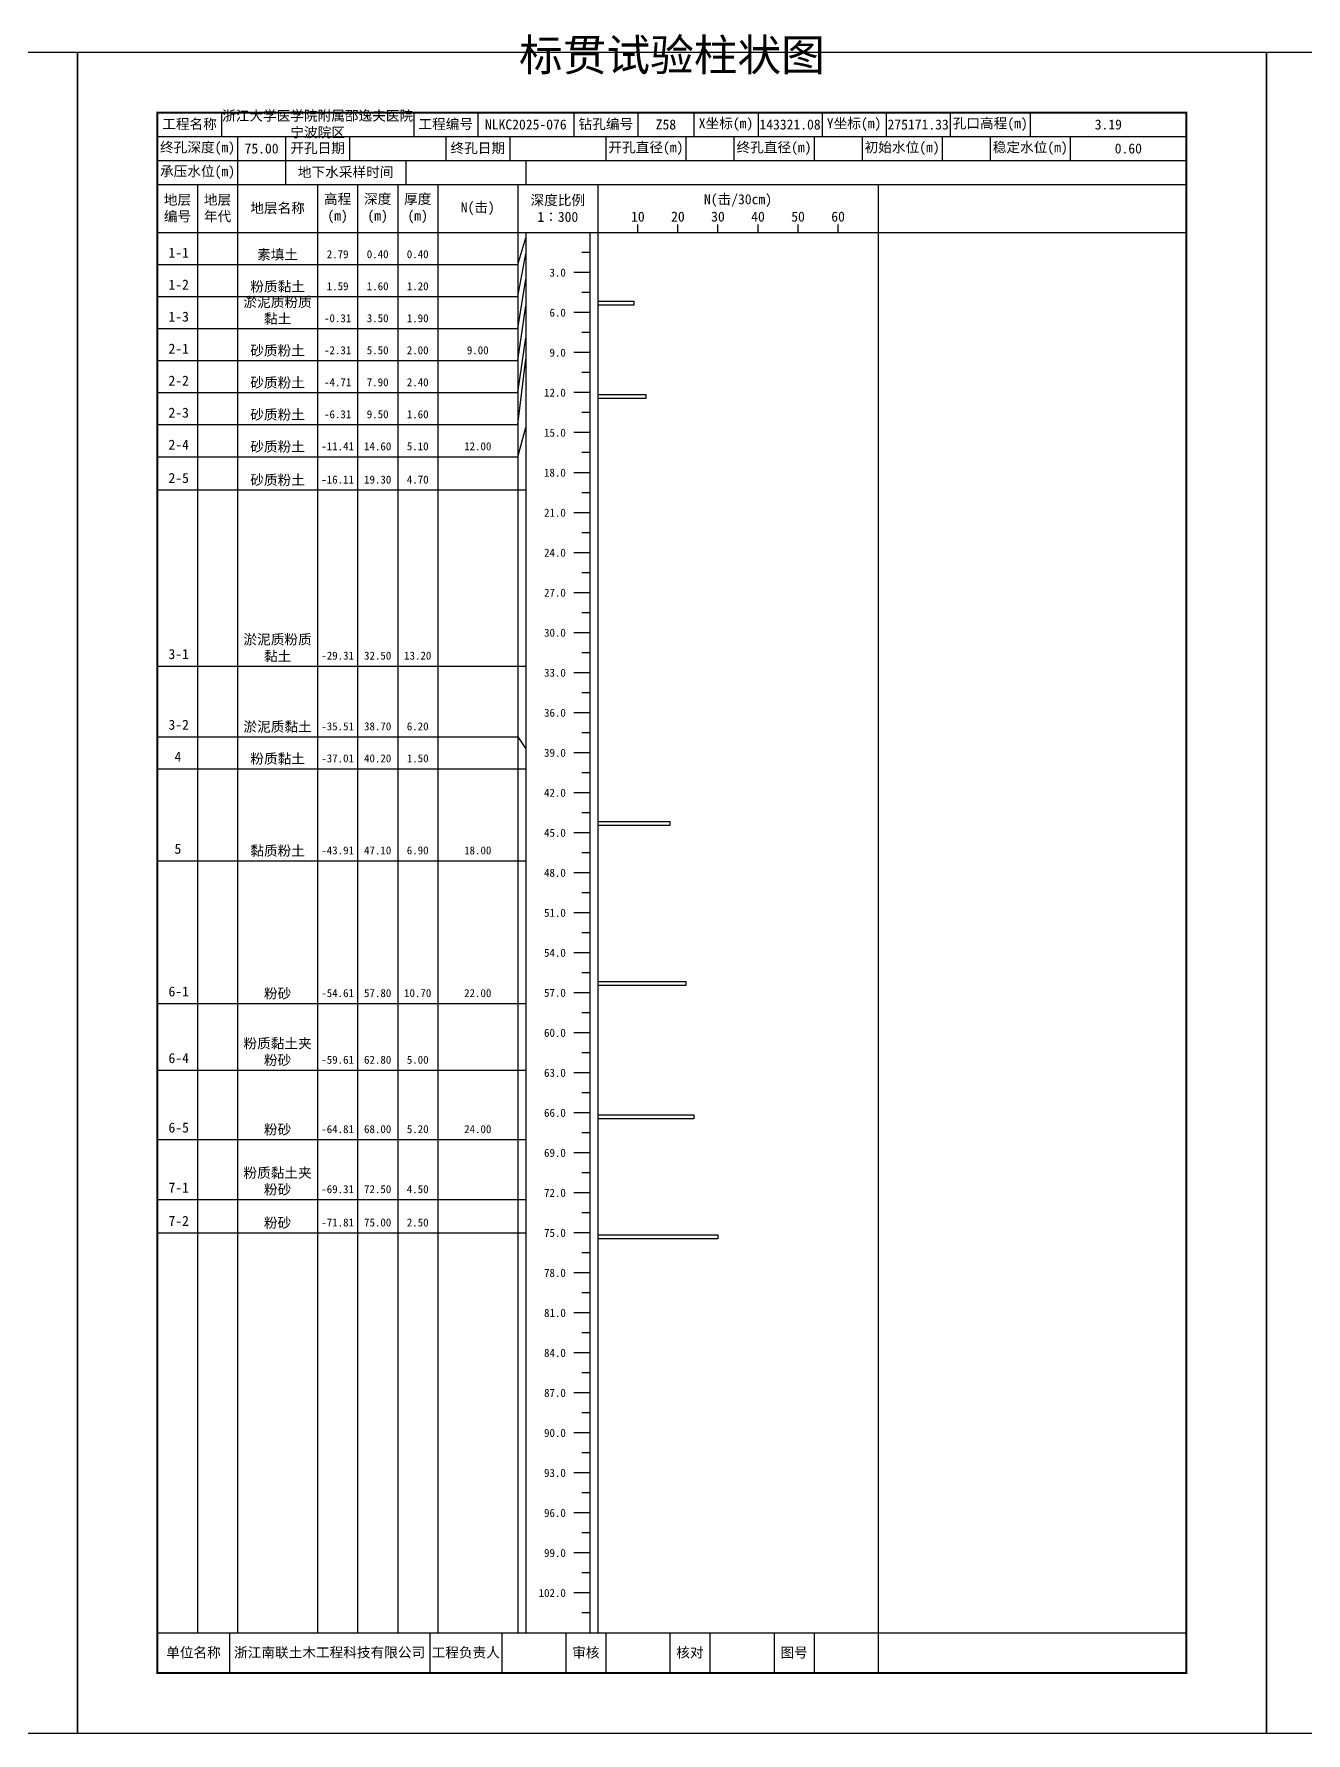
# Model space of a CAD drawing. Extents: x 297 to 65340, y 0 to 425.
# Drawn here: x 49588.2 to 49905.9, y 0 to 424.6 of the extents above; entities that cross this region are included whole.
import ezdxf
from ezdxf.enums import TextEntityAlignment as Align

# ---------------------------------------------------------------- set-up
doc = ezdxf.new("R2010")
doc.units = 0
doc.layers.add('FRAME', color=7, linetype='CONTINUOUS')
doc.layers.add('STRATUM', color=7, linetype='CONTINUOUS')
doc.styles.add('ST', font='')
doc.styles.get('ST').set_extended_font_data('SimSun')

msp = doc.modelspace()

# ---------------------------------------------------------------- linework, layer by layer
at = {"layer": 'FRAME', "color": 245, "linetype": 'Continuous'}
for points in [[(49302, 0), (49599, 0), (49599, 420), (49302, 420)], [(49599, 0), (49896, 0), (49896, 420), (49599, 420)], [(49896, 0), (50193, 0), (50193, 420), (49896, 420)]]:
    msp.add_lwpolyline(points, close=True, dxfattribs=at)
at = {"layer": 'FRAME', "linetype": 'Continuous', "const_width": 0.5}
msp.add_lwpolyline([(49619, 15), (49876, 15), (49876, 405), (49619, 405)], close=True, dxfattribs=at)
at = {"layer": 'FRAME', "color": 0, "linetype": 'Continuous'}
for points in [[(49635, 405), (49635, 399)], [(49683, 405), (49683, 399)], [(49699, 405), (49699, 399)], [(49723, 405), (49723, 399)], [(49739, 405), (49739, 399)], [(49753, 405), (49753, 399)], [(49769, 405), (49769, 399)], [(49785, 405), (49785, 399)], [(49801, 405), (49801, 399)], [(49817, 405), (49817, 399)], [(49837, 405), (49837, 399)], [(49876, 405), (49876, 399)], [(49619, 399), (49876, 399)], [(49639, 399), (49639, 393)], [(49651, 399), (49651, 393)], [(49667, 399), (49667, 393)], [(49691, 399), (49691, 393)], [(49707, 399), (49707, 393)], [(49731, 399), (49731, 393)], [(49751, 399), (49751, 393)], [(49763, 399), (49763, 393)], [(49783, 399), (49783, 393)], [(49795, 399), (49795, 393)], [(49815, 399), (49815, 393)], [(49827, 399), (49827, 393)], [(49847, 399), (49847, 393)], [(49876, 399), (49876, 393)], [(49619, 393), (49876, 393)], [(49639, 393), (49639, 387)], [(49651, 393), (49651, 387)], [(49681, 393), (49681, 387)], [(49711, 393), (49711, 387)], [(49619, 387), (49876, 387)], [(49629, 387), (49629, 25)], [(49639, 387), (49639, 25)], [(49659, 387), (49659, 25)], [(49669, 387), (49669, 25)], [(49679, 387), (49679, 25)], [(49689, 387), (49689, 25)], [(49709, 387), (49709, 25)], [(49729, 387), (49729, 25)], [(49799, 387), (49799, 25)], [(49619, 375), (49876, 375)], [(49711, 375), (49711, 25)], [(49727, 375), (49727, 25)], [(49739, 375), (49739, 377)], [(49749, 375), (49749, 377)], [(49759, 375), (49759, 377)], [(49769, 375), (49769, 377)], [(49779, 375), (49779, 377)], [(49789, 375), (49789, 377)], [(49619, 25), (49876, 25)], [(49637, 25), (49637, 15)], [(49687, 25), (49687, 15)], [(49705, 25), (49705, 15)], [(49721, 25), (49721, 15)], [(49731, 25), (49731, 15)], [(49747, 25), (49747, 15)], [(49757, 25), (49757, 15)], [(49773, 25), (49773, 15)], [(49783, 25), (49783, 15)], [(49799, 25), (49799, 15)]]:
    msp.add_lwpolyline(points, dxfattribs=at)
at = {"layer": 'STRATUM', "linetype": 'Continuous'}
for points in [[(49709, 367), (49711, 373.67)], [(49709, 359), (49711, 369.67)], [(49727, 370), (49725, 370)], [(49619, 367), (49629, 367)], [(49629, 367), (49639, 367)], [(49639, 367), (49659, 367)], [(49659, 367), (49669, 367)], [(49669, 367), (49679, 367)], [(49679, 367), (49689, 367)], [(49689, 367), (49709, 367)], [(49709, 351), (49711, 363.33)], [(49727, 365), (49723, 365)], [(49619, 359), (49629, 359)], [(49629, 359), (49639, 359)], [(49639, 359), (49659, 359)], [(49659, 359), (49669, 359)], [(49669, 359), (49679, 359)], [(49679, 359), (49689, 359)], [(49689, 359), (49709, 359)], [(49727, 360), (49725, 360)], [(49729, 357.83), (49738, 357.83), (49738, 356.83), (49729, 356.83)], [(49709, 343), (49711, 356.67)], [(49727, 355), (49723, 355)], [(49619, 351), (49629, 351)], [(49629, 351), (49639, 351)], [(49639, 351), (49659, 351)], [(49659, 351), (49669, 351)], [(49669, 351), (49679, 351)], [(49679, 351), (49689, 351)], [(49689, 351), (49709, 351)], [(49709, 335), (49711, 348.67)], [(49727, 350), (49725, 350)], [(49727, 345), (49723, 345)], [(49619, 343), (49629, 343)], [(49629, 343), (49639, 343)], [(49639, 343), (49659, 343)], [(49659, 343), (49669, 343)], [(49669, 343), (49679, 343)], [(49679, 343), (49689, 343)], [(49689, 343), (49709, 343)], [(49709, 327), (49711, 343.33)], [(49727, 340), (49725, 340)], [(49619, 335), (49629, 335)], [(49629, 335), (49639, 335)], [(49639, 335), (49659, 335)], [(49659, 335), (49669, 335)], [(49669, 335), (49679, 335)], [(49679, 335), (49689, 335)], [(49689, 335), (49709, 335)], [(49727, 335), (49723, 335)], [(49729, 334.5), (49741, 334.5), (49741, 333.5), (49729, 333.5)], [(49619, 327), (49629, 327)], [(49629, 327), (49639, 327)], [(49639, 327), (49659, 327)], [(49659, 327), (49669, 327)], [(49669, 327), (49679, 327)], [(49679, 327), (49689, 327)], [(49689, 327), (49709, 327)], [(49727, 330), (49725, 330)], [(49709, 319), (49711, 326.33)], [(49727, 325), (49723, 325)], [(49619, 319), (49629, 319)], [(49629, 319), (49639, 319)], [(49639, 319), (49659, 319)], [(49659, 319), (49669, 319)], [(49669, 319), (49679, 319)], [(49679, 319), (49689, 319)], [(49689, 319), (49709, 319)], [(49727, 320), (49725, 320)], [(49727, 315), (49723, 315)], [(49619, 310.67), (49629, 310.67)], [(49629, 310.67), (49639, 310.67)], [(49639, 310.67), (49659, 310.67)], [(49659, 310.67), (49669, 310.67)], [(49669, 310.67), (49679, 310.67)], [(49679, 310.67), (49689, 310.67)], [(49689, 310.67), (49709, 310.67)], [(49709, 310.67), (49711, 310.67)], [(49727, 310), (49725, 310)], [(49727, 305), (49723, 305)], [(49727, 300), (49725, 300)], [(49727, 295), (49723, 295)], [(49727, 290), (49725, 290)], [(49727, 285), (49723, 285)], [(49727, 280), (49725, 280)], [(49727, 275), (49723, 275)], [(49727, 270), (49725, 270)], [(49619, 266.67), (49629, 266.67)], [(49629, 266.67), (49639, 266.67)], [(49639, 266.67), (49659, 266.67)], [(49659, 266.67), (49669, 266.67)], [(49669, 266.67), (49679, 266.67)], [(49679, 266.67), (49689, 266.67)], [(49689, 266.67), (49709, 266.67)], [(49709, 266.67), (49711, 266.67)], [(49727, 265), (49723, 265)], [(49727, 260), (49725, 260)], [(49727, 255), (49723, 255)], [(49619, 249), (49629, 249)], [(49629, 249), (49639, 249)], [(49639, 249), (49659, 249)], [(49659, 249), (49669, 249)], [(49669, 249), (49679, 249)], [(49679, 249), (49689, 249)], [(49689, 249), (49709, 249)], [(49709, 249), (49711, 246)], [(49727, 250), (49725, 250)], [(49727, 245), (49723, 245)], [(49619, 241), (49629, 241)], [(49629, 241), (49639, 241)], [(49639, 241), (49659, 241)], [(49659, 241), (49669, 241)], [(49669, 241), (49679, 241)], [(49679, 241), (49689, 241)], [(49689, 241), (49709, 241)], [(49709, 241), (49711, 241)], [(49727, 240), (49725, 240)], [(49727, 235), (49723, 235)], [(49727, 230), (49725, 230)], [(49729, 227.83), (49747, 227.83), (49747, 226.83), (49729, 226.83)], [(49727, 225), (49723, 225)], [(49619, 218), (49629, 218)], [(49629, 218), (49639, 218)], [(49639, 218), (49659, 218)], [(49659, 218), (49669, 218)], [(49669, 218), (49679, 218)], [(49679, 218), (49689, 218)], [(49689, 218), (49709, 218)], [(49709, 218), (49711, 218)], [(49727, 220), (49725, 220)], [(49727, 215), (49723, 215)], [(49727, 210), (49725, 210)], [(49727, 205), (49723, 205)], [(49727, 200), (49725, 200)], [(49727, 195), (49723, 195)], [(49727, 190), (49725, 190)], [(49729, 187.83), (49751, 187.83), (49751, 186.83), (49729, 186.83)], [(49727, 185), (49723, 185)], [(49619, 182.33), (49629, 182.33)], [(49629, 182.33), (49639, 182.33)], [(49639, 182.33), (49659, 182.33)], [(49659, 182.33), (49669, 182.33)], [(49669, 182.33), (49679, 182.33)], [(49679, 182.33), (49689, 182.33)], [(49689, 182.33), (49709, 182.33)], [(49709, 182.33), (49711, 182.33)], [(49727, 180), (49725, 180)], [(49727, 175), (49723, 175)], [(49727, 170), (49725, 170)], [(49619, 165.67), (49629, 165.67)], [(49629, 165.67), (49639, 165.67)], [(49639, 165.67), (49659, 165.67)], [(49659, 165.67), (49669, 165.67)], [(49669, 165.67), (49679, 165.67)], [(49679, 165.67), (49689, 165.67)], [(49689, 165.67), (49709, 165.67)], [(49709, 165.67), (49711, 165.67)], [(49727, 165), (49723, 165)], [(49727, 160), (49725, 160)], [(49727, 155), (49723, 155)], [(49729, 154.5), (49753, 154.5), (49753, 153.5), (49729, 153.5)], [(49727, 150), (49725, 150)], [(49619, 148.33), (49629, 148.33)], [(49629, 148.33), (49639, 148.33)], [(49639, 148.33), (49659, 148.33)], [(49659, 148.33), (49669, 148.33)], [(49669, 148.33), (49679, 148.33)], [(49679, 148.33), (49689, 148.33)], [(49689, 148.33), (49709, 148.33)], [(49709, 148.33), (49711, 148.33)], [(49727, 145), (49723, 145)], [(49727, 140), (49725, 140)], [(49619, 133.33), (49629, 133.33)], [(49629, 133.33), (49639, 133.33)], [(49639, 133.33), (49659, 133.33)], [(49659, 133.33), (49669, 133.33)], [(49669, 133.33), (49679, 133.33)], [(49679, 133.33), (49689, 133.33)], [(49689, 133.33), (49709, 133.33)], [(49709, 133.33), (49711, 133.33)], [(49727, 135), (49723, 135)], [(49727, 130), (49725, 130)], [(49619, 125), (49629, 125)], [(49629, 125), (49639, 125)], [(49639, 125), (49659, 125)], [(49659, 125), (49669, 125)], [(49669, 125), (49679, 125)], [(49679, 125), (49689, 125)], [(49689, 125), (49709, 125)], [(49709, 125), (49711, 125)], [(49727, 125), (49723, 125)], [(49729, 124.5), (49759, 124.5), (49759, 123.5), (49729, 123.5)], [(49727, 120), (49725, 120)], [(49727, 115), (49723, 115)], [(49727, 110), (49725, 110)], [(49727, 105), (49723, 105)], [(49727, 100), (49725, 100)], [(49727, 95), (49723, 95)], [(49727, 90), (49725, 90)], [(49727, 85), (49723, 85)], [(49727, 80), (49725, 80)], [(49727, 75), (49723, 75)], [(49727, 70), (49725, 70)], [(49727, 65), (49723, 65)], [(49727, 60), (49725, 60)], [(49727, 55), (49723, 55)], [(49727, 50), (49725, 50)], [(49727, 45), (49723, 45)], [(49727, 40), (49725, 40)], [(49727, 35), (49723, 35)], [(49727, 30), (49725, 30)]]:
    msp.add_lwpolyline(points, dxfattribs=at)

# ---------------------------------------------------------------- texts
at = {"layer": 'FRAME', "style": 'ST'}
msp.add_text('标贯试验柱状图', height=8, dxfattribs=at).set_placement((49747.5, 413), align=Align.BOTTOM_CENTER)
for s, p in [('10', (49739, 379)), ('20', (49749, 379)), ('30', (49759, 379)), ('40', (49769, 379)), ('50', (49779, 379)), ('60', (49789, 379))]:
    msp.add_text(s, height=2.5, dxfattribs=at).set_placement(p, align=Align.MIDDLE_CENTER)
at = {"layer": 'FRAME', "char_height": 2.5, "attachment_point": 5, "style": 'ST'}
for s, insert, width in [('工程名称', (49627, 402), 16), ('浙江大学医学院附属邵逸夫医院宁波院区', (49659, 402), 48), ('工程编号', (49691, 402), 16), ('钻孔编号', (49731, 402), 16), ('X坐标(m)', (49761, 402), 16), ('Y坐标(m)', (49793, 402), 16), ('孔口高程(m)', (49827, 402), 20), ('NLKC2025-076', (49711, 402), 24), ('Z58', (49746, 402), 14), ('143321.08', (49777, 402), 16), ('275171.33', (49809, 402), 16), ('3.19', (49856.5, 402), 39), ('终孔深度(m)', (49629, 396), 20), ('75.00', (49645, 396), 12), ('开孔日期', (49659, 396), 16), ('终孔日期', (49699, 396), 16), ('开孔直径(m)', (49741, 396), 20), ('终孔直径(m)', (49773, 396), 20), ('初始水位(m)', (49805, 396), 20), ('稳定水位(m)', (49837, 396), 20), ('0.60', (49861.5, 396), 29), ('承压水位(m)', (49629, 390), 20), ('地下水采样时间', (49666, 390), 30), ('地层编号', (49624, 381), 10), ('地层年代', (49634, 381), 10), ('地层名称', (49649, 381), 20), ('高程\\P(m)', (49664, 381), 10), ('深度\\P(m)', (49674, 381), 10), ('厚度\\P(m)', (49684, 381), 10), ('N(击)', (49699, 381), 20), ('深度比例\\P1∶300', (49719, 381), 20), ('N(击/30cm)', (49764, 383), 70), ('单位名称', (49628, 20), 18), ('浙江南联土木工程科技有限公司', (49662, 20), 50), ('工程负责人', (49696, 20), 18), ('审核', (49726, 20), 10), ('核对', (49752, 20), 10), ('图号', (49778, 20), 10)]:
    msp.add_mtext(s, dxfattribs=dict(at, insert=insert, width=width))
at = {"layer": 'STRATUM', "style": 'ST'}
for s, p in [('1-1', (49621.75, 370)), ('1-2', (49621.75, 362)), ('1-3', (49621.75, 354)), ('2-1', (49621.75, 346)), ('2-2', (49621.75, 338)), ('2-3', (49621.75, 330)), ('2-4', (49621.75, 322)), ('2-5', (49621.75, 313.67)), ('3-1', (49621.75, 269.67)), ('3-2', (49621.75, 252)), ('4', (49623.25, 244)), ('5', (49623.25, 221)), ('6-1', (49621.75, 185.33)), ('6-4', (49621.75, 168.67)), ('6-5', (49621.75, 151.33)), ('7-1', (49621.75, 136.33)), ('7-2', (49621.75, 128))]:
    msp.add_text(s, height=2.5, dxfattribs=at).set_placement(p, align=Align.MIDDLE_LEFT)
for s, p in [('2.79', (49664, 368)), ('0.40', (49674, 368)), ('0.40', (49684, 368)), ('1.59', (49664, 360)), ('1.60', (49674, 360)), ('1.20', (49684, 360)), ('-0.31', (49664, 352)), ('3.50', (49674, 352)), ('1.90', (49684, 352)), ('-2.31', (49664, 344)), ('5.50', (49674, 344)), ('2.00', (49684, 344)), ('9.00', (49699, 344)), ('-4.71', (49664, 336)), ('7.90', (49674, 336)), ('2.40', (49684, 336)), ('-6.31', (49664, 328)), ('9.50', (49674, 328)), ('1.60', (49684, 328)), ('-11.41', (49664, 320)), ('14.60', (49674, 320)), ('5.10', (49684, 320)), ('12.00', (49699, 320)), ('-16.11', (49664, 311.67)), ('19.30', (49674, 311.67)), ('4.70', (49684, 311.67)), ('-29.31', (49664, 267.67)), ('32.50', (49674, 267.67)), ('13.20', (49684, 267.67)), ('-35.51', (49664, 250)), ('38.70', (49674, 250)), ('6.20', (49684, 250)), ('-37.01', (49664, 242)), ('40.20', (49674, 242)), ('1.50', (49684, 242)), ('-43.91', (49664, 219)), ('47.10', (49674, 219)), ('6.90', (49684, 219)), ('18.00', (49699, 219)), ('-54.61', (49664, 183.33)), ('57.80', (49674, 183.33)), ('10.70', (49684, 183.33)), ('22.00', (49699, 183.33)), ('-59.61', (49664, 166.67)), ('62.80', (49674, 166.67)), ('5.00', (49684, 166.67)), ('-64.81', (49664, 149.33)), ('68.00', (49674, 149.33)), ('5.20', (49684, 149.33)), ('24.00', (49699, 149.33)), ('-69.31', (49664, 134.33)), ('72.50', (49674, 134.33)), ('4.50', (49684, 134.33)), ('-71.81', (49664, 126)), ('75.00', (49674, 126)), ('2.50', (49684, 126))]:
    msp.add_text(s, height=2, dxfattribs=at).set_placement(p, align=Align.BOTTOM_CENTER)
for s, p in [('3.0', (49721, 365)), ('6.0', (49721, 355)), ('9.0', (49721, 345)), ('12.0', (49721, 335)), ('15.0', (49721, 325)), ('18.0', (49721, 315)), ('21.0', (49721, 305)), ('24.0', (49721, 295)), ('27.0', (49721, 285)), ('30.0', (49721, 275)), ('33.0', (49721, 265)), ('36.0', (49721, 255)), ('39.0', (49721, 245)), ('42.0', (49721, 235)), ('45.0', (49721, 225)), ('48.0', (49721, 215)), ('51.0', (49721, 205)), ('54.0', (49721, 195)), ('57.0', (49721, 185)), ('60.0', (49721, 175)), ('63.0', (49721, 165)), ('66.0', (49721, 155)), ('69.0', (49721, 145)), ('72.0', (49721, 135)), ('75.0', (49721, 125)), ('78.0', (49721, 115)), ('81.0', (49721, 105)), ('84.0', (49721, 95)), ('87.0', (49721, 85)), ('90.0', (49721, 75)), ('93.0', (49721, 65)), ('96.0', (49721, 55)), ('99.0', (49721, 45)), ('102.0', (49721, 35))]:
    msp.add_text(s, height=2, dxfattribs=at).set_placement(p, align=Align.MIDDLE_RIGHT)
at = {"layer": 'STRATUM', "char_height": 2.5, "width": 20, "attachment_point": 8, "style": 'ST'}
for s, insert in [('素填土', (49649, 368)), ('粉质黏土', (49649, 360)), ('淤泥质粉质黏土', (49649, 352)), ('砂质粉土', (49649, 344)), ('砂质粉土', (49649, 336)), ('砂质粉土', (49649, 328)), ('砂质粉土', (49649, 320)), ('砂质粉土', (49649, 311.67)), ('淤泥质粉质黏土', (49649, 267.67)), ('淤泥质黏土', (49649, 250)), ('粉质黏土', (49649, 242)), ('黏质粉土', (49649, 219)), ('粉砂', (49649, 183.33)), ('粉质黏土夹粉砂', (49649, 166.67)), ('粉砂', (49649, 149.33)), ('粉质黏土夹粉砂', (49649, 134.33)), ('粉砂', (49649, 126))]:
    msp.add_mtext(s, dxfattribs=dict(at, insert=insert))

doc.saveas('drawing.dxf')
